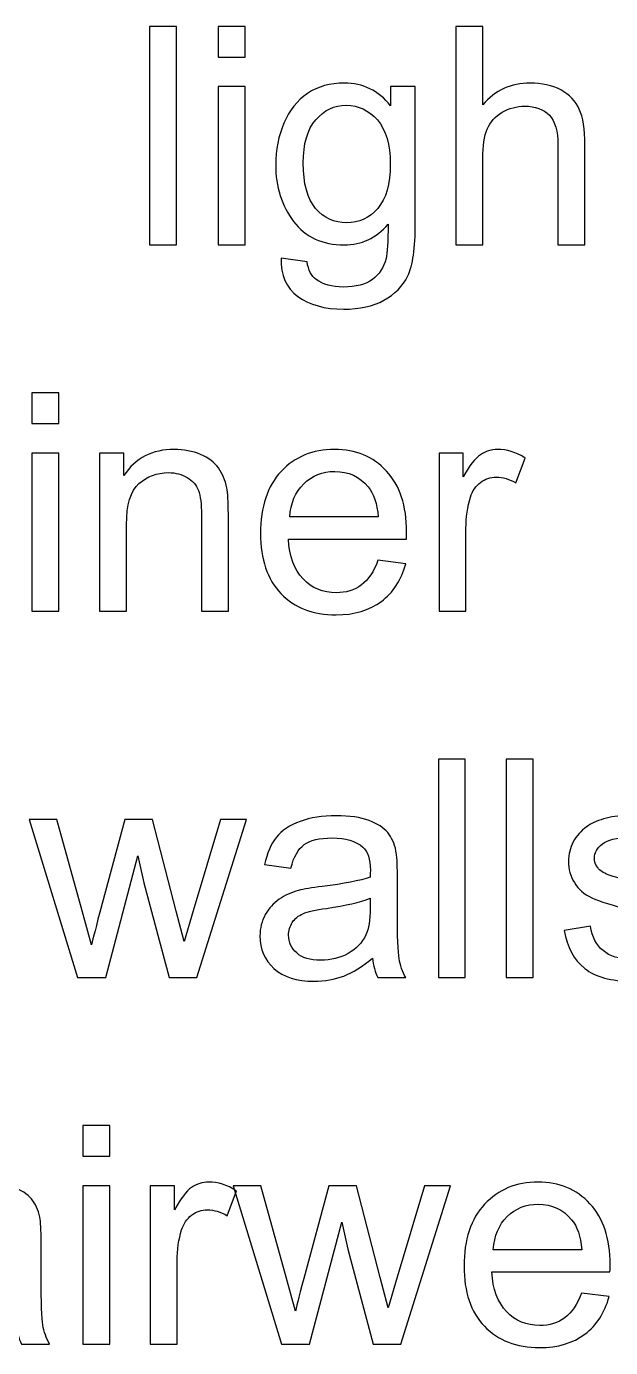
# Model space of a CAD drawing. Header units: centimetres. Extents: x -233 to -82, y 123 to 153.
# Drawn here: x -169.5 to -168.826, y 139.311 to 140.837 of the extents above; entities that cross this region are included whole.
import ezdxf

# ---------------------------------------------------------------- set-up
doc = ezdxf.new("R2010")
doc.units = ezdxf.units.CM
doc.header["$MEASUREMENT"] = 0
doc.layers.add('layer 1', color=7, linetype='Continuous')

msp = doc.modelspace()

# ---------------------------------------------------------------- linework, layer by layer
at = {"layer": 'layer 1'}
for points, knots in [([(-169.3581, 140.58463), (-169.3581, 140.58463), (-169.3581, 140.83713), (-169.3581, 140.83713), (-169.3581, 140.83713), (-169.3581, 140.83713), (-169.3271, 140.83713), (-169.3271, 140.83713), (-169.3271, 140.83713), (-169.3271, 140.83713), (-169.3271, 140.58463), (-169.3271, 140.58463), (-169.3271, 140.58463), (-169.3271, 140.58463), (-169.3581, 140.58463), (-169.3581, 140.58463)], [0, 0, 0, 0, 0.2, 0.2, 0.2, 0.2, 0.4, 0.4, 0.4, 0.4, 0.6, 0.6, 0.6, 0.6, 1, 1, 1, 1]), ([(-169.2789, 140.80153), (-169.2789, 140.80153), (-169.2789, 140.83713), (-169.2789, 140.83713), (-169.2789, 140.83713), (-169.2789, 140.83713), (-169.2479, 140.83713), (-169.2479, 140.83713), (-169.2479, 140.83713), (-169.2479, 140.83713), (-169.2479, 140.80153), (-169.2479, 140.80153), (-169.2479, 140.80153), (-169.2479, 140.80153), (-169.2789, 140.80153), (-169.2789, 140.80153)], [0, 0, 0, 0, 0.2, 0.2, 0.2, 0.2, 0.4, 0.4, 0.4, 0.4, 0.6, 0.6, 0.6, 0.6, 1, 1, 1, 1]), ([(-169.0044, 140.58463), (-169.0044, 140.58463), (-169.0044, 140.83713), (-169.0044, 140.83713), (-169.0044, 140.83713), (-169.0044, 140.83713), (-168.9734, 140.83713), (-168.9734, 140.83713), (-168.9734, 140.83713), (-168.9734, 140.83713), (-168.9734, 140.74653), (-168.9734, 140.74653), (-168.9734, 140.74653), (-168.9589, 140.76333), (-168.9407, 140.77173), (-168.9187, 140.77173), (-168.9187, 140.77173), (-168.9051, 140.77173), (-168.8933, 140.76903), (-168.8833, 140.76373), (-168.8833, 140.76373), (-168.8734, 140.75833), (-168.8662, 140.75093), (-168.8619, 140.74153), (-168.8619, 140.74153), (-168.8576, 140.73213), (-168.8554, 140.71843), (-168.8554, 140.70053), (-168.8554, 140.70053), (-168.8554, 140.70053), (-168.8554, 140.58463), (-168.8554, 140.58463), (-168.8554, 140.58463), (-168.8554, 140.58463), (-168.8865, 140.58463), (-168.8865, 140.58463), (-168.8865, 140.58463), (-168.8865, 140.58463), (-168.8865, 140.70053), (-168.8865, 140.70053), (-168.8865, 140.70053), (-168.8865, 140.71603), (-168.8898, 140.72733), (-168.8965, 140.73443), (-168.8965, 140.73443), (-168.9032, 140.74153), (-168.9127, 140.74503), (-168.925, 140.74503), (-168.925, 140.74503), (-168.9342, 140.74503), (-168.9428, 140.74263), (-168.9509, 140.73793), (-168.9509, 140.73793), (-168.959, 140.73313), (-168.9648, 140.72663), (-168.9682, 140.71853), (-168.9682, 140.71853), (-168.9717, 140.71033), (-168.9734, 140.69903), (-168.9734, 140.68473), (-168.9734, 140.68473), (-168.9734, 140.68473), (-168.9734, 140.58463), (-168.9734, 140.58463), (-168.9734, 140.58463), (-168.9734, 140.58463), (-169.0044, 140.58463), (-169.0044, 140.58463)], [0, 0, 0, 0, 0.0555556, 0.0555556, 0.0555556, 0.0555556, 0.1111111, 0.1111111, 0.1111111, 0.1111111, 0.1666667, 0.1666667, 0.1666667, 0.1666667, 0.2222222, 0.2222222, 0.2222222, 0.2222222, 0.2777778, 0.2777778, 0.2777778, 0.2777778, 0.3333333, 0.3333333, 0.3333333, 0.3333333, 0.3888889, 0.3888889, 0.3888889, 0.3888889, 0.4444444, 0.4444444, 0.4444444, 0.4444444, 0.5, 0.5, 0.5, 0.5, 0.5555556, 0.5555556, 0.5555556, 0.5555556, 0.6111111, 0.6111111, 0.6111111, 0.6111111, 0.6666667, 0.6666667, 0.6666667, 0.6666667, 0.7222222, 0.7222222, 0.7222222, 0.7222222, 0.7777778, 0.7777778, 0.7777778, 0.7777778, 0.8333333, 0.8333333, 0.8333333, 0.8333333, 0.8888889, 0.8888889, 0.8888889, 0.8888889, 1, 1, 1, 1]), ([(-169.2063, 140.56943), (-169.2063, 140.56943), (-169.1762, 140.56503), (-169.1762, 140.56503), (-169.1762, 140.56503), (-169.1749, 140.55573), (-169.1714, 140.54893), (-169.1657, 140.54463), (-169.1657, 140.54463), (-169.158, 140.53893), (-169.1475, 140.53603), (-169.1342, 140.53603), (-169.1342, 140.53603), (-169.1198, 140.53603), (-169.1087, 140.53893), (-169.1009, 140.54463), (-169.1009, 140.54463), (-169.0931, 140.55033), (-169.0878, 140.55843), (-169.0851, 140.56883), (-169.0851, 140.56883), (-169.0835, 140.57513), (-169.0827, 140.58833), (-169.0828, 140.60853), (-169.0828, 140.60853), (-169.0963, 140.59263), (-169.1132, 140.58463), (-169.1335, 140.58463), (-169.1335, 140.58463), (-169.1586, 140.58463), (-169.1781, 140.59373), (-169.1918, 140.61183), (-169.1918, 140.61183), (-169.2056, 140.62993), (-169.2125, 140.65173), (-169.2125, 140.67713), (-169.2125, 140.67713), (-169.2125, 140.69463), (-169.2093, 140.71073), (-169.203, 140.72553), (-169.203, 140.72553), (-169.1967, 140.74023), (-169.1876, 140.75163), (-169.1756, 140.75973), (-169.1756, 140.75973), (-169.1636, 140.76773), (-169.1495, 140.77173), (-169.1333, 140.77173), (-169.1333, 140.77173), (-169.1117, 140.77173), (-169.0939, 140.76303), (-169.0799, 140.74553), (-169.0799, 140.74553), (-169.0799, 140.74553), (-169.0799, 140.76753), (-169.0799, 140.76753), (-169.0799, 140.76753), (-169.0799, 140.76753), (-169.0513, 140.76753), (-169.0513, 140.76753), (-169.0513, 140.76753), (-169.0513, 140.76753), (-169.0513, 140.60943), (-169.0513, 140.60943), (-169.0513, 140.60943), (-169.0513, 140.58093), (-169.0542, 140.56073), (-169.06, 140.54883), (-169.06, 140.54883), (-169.0658, 140.53693), (-169.075, 140.52763), (-169.0875, 140.52073), (-169.0875, 140.52073), (-169.1001, 140.51383), (-169.1156, 140.51043), (-169.134, 140.51043), (-169.134, 140.51043), (-169.1558, 140.51043), (-169.1734, 140.51533), (-169.1868, 140.52513), (-169.1868, 140.52513), (-169.2003, 140.53493), (-169.2068, 140.54973), (-169.2063, 140.56943)], [0, 0, 0, 0, 0.0454545, 0.0454545, 0.0454545, 0.0454545, 0.0909091, 0.0909091, 0.0909091, 0.0909091, 0.1363636, 0.1363636, 0.1363636, 0.1363636, 0.1818182, 0.1818182, 0.1818182, 0.1818182, 0.2272727, 0.2272727, 0.2272727, 0.2272727, 0.2727273, 0.2727273, 0.2727273, 0.2727273, 0.3181818, 0.3181818, 0.3181818, 0.3181818, 0.3636364, 0.3636364, 0.3636364, 0.3636364, 0.4090909, 0.4090909, 0.4090909, 0.4090909, 0.4545455, 0.4545455, 0.4545455, 0.4545455, 0.5, 0.5, 0.5, 0.5, 0.5454545, 0.5454545, 0.5454545, 0.5454545, 0.5909091, 0.5909091, 0.5909091, 0.5909091, 0.6363636, 0.6363636, 0.6363636, 0.6363636, 0.6818182, 0.6818182, 0.6818182, 0.6818182, 0.7272727, 0.7272727, 0.7272727, 0.7272727, 0.7727273, 0.7727273, 0.7727273, 0.7727273, 0.8181818, 0.8181818, 0.8181818, 0.8181818, 0.8636364, 0.8636364, 0.8636364, 0.8636364, 0.9090909, 0.9090909, 0.9090909, 0.9090909, 1, 1, 1, 1]), ([(-169.2789, 140.58463), (-169.2789, 140.58463), (-169.2789, 140.76753), (-169.2789, 140.76753), (-169.2789, 140.76753), (-169.2789, 140.76753), (-169.2479, 140.76753), (-169.2479, 140.76753), (-169.2479, 140.76753), (-169.2479, 140.76753), (-169.2479, 140.58463), (-169.2479, 140.58463), (-169.2479, 140.58463), (-169.2479, 140.58463), (-169.2789, 140.58463), (-169.2789, 140.58463)], [0, 0, 0, 0, 0.2, 0.2, 0.2, 0.2, 0.4, 0.4, 0.4, 0.4, 0.6, 0.6, 0.6, 0.6, 1, 1, 1, 1]), ([(-169.1807, 140.67933), (-169.1807, 140.65533), (-169.1759, 140.63783), (-169.1664, 140.62683), (-169.1664, 140.62683), (-169.1569, 140.61583), (-169.1449, 140.61033), (-169.1305, 140.61033), (-169.1305, 140.61033), (-169.1163, 140.61033), (-169.1044, 140.61583), (-169.0947, 140.62683), (-169.0947, 140.62683), (-169.085, 140.63773), (-169.0802, 140.65493), (-169.0802, 140.67833), (-169.0802, 140.67833), (-169.0802, 140.70073), (-169.0852, 140.71763), (-169.0951, 140.72903), (-169.0951, 140.72903), (-169.105, 140.74033), (-169.117, 140.74603), (-169.1311, 140.74603), (-169.1311, 140.74603), (-169.1448, 140.74603), (-169.1565, 140.74043), (-169.1662, 140.72923), (-169.1662, 140.72923), (-169.1759, 140.71803), (-169.1807, 140.70143), (-169.1807, 140.67933)], [0, 0, 0, 0, 0.1111111, 0.1111111, 0.1111111, 0.1111111, 0.2222222, 0.2222222, 0.2222222, 0.2222222, 0.3333333, 0.3333333, 0.3333333, 0.3333333, 0.4444444, 0.4444444, 0.4444444, 0.4444444, 0.5555556, 0.5555556, 0.5555556, 0.5555556, 0.6666667, 0.6666667, 0.6666667, 0.6666667, 0.7777778, 0.7777778, 0.7777778, 0.7777778, 1, 1, 1, 1]), ([(-169.4941, 140.3782), (-169.4941, 140.3782), (-169.4941, 140.4138), (-169.4941, 140.4138), (-169.4941, 140.4138), (-169.4941, 140.4138), (-169.4631, 140.4138), (-169.4631, 140.4138), (-169.4631, 140.4138), (-169.4631, 140.4138), (-169.4631, 140.3782), (-169.4631, 140.3782), (-169.4631, 140.3782), (-169.4631, 140.3782), (-169.4941, 140.3782), (-169.4941, 140.3782)], [0, 0, 0, 0, 0.2, 0.2, 0.2, 0.2, 0.4, 0.4, 0.4, 0.4, 0.6, 0.6, 0.6, 0.6, 1, 1, 1, 1]), ([(-169.4941, 140.1613), (-169.4941, 140.1613), (-169.4941, 140.3442), (-169.4941, 140.3442), (-169.4941, 140.3442), (-169.4941, 140.3442), (-169.4631, 140.3442), (-169.4631, 140.3442), (-169.4631, 140.3442), (-169.4631, 140.3442), (-169.4631, 140.1613), (-169.4631, 140.1613), (-169.4631, 140.1613), (-169.4631, 140.1613), (-169.4941, 140.1613), (-169.4941, 140.1613)], [0, 0, 0, 0, 0.2, 0.2, 0.2, 0.2, 0.4, 0.4, 0.4, 0.4, 0.6, 0.6, 0.6, 0.6, 1, 1, 1, 1]), ([(-169.4158, 140.1613), (-169.4158, 140.1613), (-169.4158, 140.3442), (-169.4158, 140.3442), (-169.4158, 140.3442), (-169.4158, 140.3442), (-169.3879, 140.3442), (-169.3879, 140.3442), (-169.3879, 140.3442), (-169.3879, 140.3442), (-169.3879, 140.3182), (-169.3879, 140.3182), (-169.3879, 140.3182), (-169.3745, 140.3383), (-169.3551, 140.3484), (-169.3297, 140.3484), (-169.3297, 140.3484), (-169.3187, 140.3484), (-169.3086, 140.3464), (-169.2993, 140.3425), (-169.2993, 140.3425), (-169.29, 140.3385), (-169.2831, 140.3333), (-169.2785, 140.3269), (-169.2785, 140.3269), (-169.274, 140.3204), (-169.2708, 140.3128), (-169.2689, 140.3039), (-169.2689, 140.3039), (-169.2678, 140.2982), (-169.2672, 140.2881), (-169.2672, 140.2738), (-169.2672, 140.2738), (-169.2672, 140.2738), (-169.2672, 140.1613), (-169.2672, 140.1613), (-169.2672, 140.1613), (-169.2672, 140.1613), (-169.2982, 140.1613), (-169.2982, 140.1613), (-169.2982, 140.1613), (-169.2982, 140.1613), (-169.2982, 140.2726), (-169.2982, 140.2726), (-169.2982, 140.2726), (-169.2982, 140.2852), (-169.2994, 140.2946), (-169.3018, 140.3009), (-169.3018, 140.3009), (-169.3042, 140.3072), (-169.3085, 140.3122), (-169.3146, 140.3159), (-169.3146, 140.3159), (-169.3208, 140.3196), (-169.328, 140.3215), (-169.3363, 140.3215), (-169.3363, 140.3215), (-169.3495, 140.3215), (-169.3609, 140.3173), (-169.3704, 140.3089), (-169.3704, 140.3089), (-169.38, 140.3005), (-169.3848, 140.2846), (-169.3848, 140.2612), (-169.3848, 140.2612), (-169.3848, 140.2612), (-169.3848, 140.1613), (-169.3848, 140.1613), (-169.3848, 140.1613), (-169.3848, 140.1613), (-169.4158, 140.1613), (-169.4158, 140.1613)], [0, 0, 0, 0, 0.0526316, 0.0526316, 0.0526316, 0.0526316, 0.1052632, 0.1052632, 0.1052632, 0.1052632, 0.1578947, 0.1578947, 0.1578947, 0.1578947, 0.2105263, 0.2105263, 0.2105263, 0.2105263, 0.2631579, 0.2631579, 0.2631579, 0.2631579, 0.3157895, 0.3157895, 0.3157895, 0.3157895, 0.3684211, 0.3684211, 0.3684211, 0.3684211, 0.4210526, 0.4210526, 0.4210526, 0.4210526, 0.4736842, 0.4736842, 0.4736842, 0.4736842, 0.5263158, 0.5263158, 0.5263158, 0.5263158, 0.5789474, 0.5789474, 0.5789474, 0.5789474, 0.6315789, 0.6315789, 0.6315789, 0.6315789, 0.6842105, 0.6842105, 0.6842105, 0.6842105, 0.7368421, 0.7368421, 0.7368421, 0.7368421, 0.7894737, 0.7894737, 0.7894737, 0.7894737, 0.8421053, 0.8421053, 0.8421053, 0.8421053, 0.8947368, 0.8947368, 0.8947368, 0.8947368, 1, 1, 1, 1]), ([(-169.0944, 140.2202), (-169.0944, 140.2202), (-169.0624, 140.2162), (-169.0624, 140.2162), (-169.0624, 140.2162), (-169.0675, 140.1975), (-169.0768, 140.183), (-169.0905, 140.1727), (-169.0905, 140.1727), (-169.1042, 140.1624), (-169.1216, 140.1572), (-169.1428, 140.1572), (-169.1428, 140.1572), (-169.1696, 140.1572), (-169.1908, 140.1654), (-169.2065, 140.1819), (-169.2065, 140.1819), (-169.2222, 140.1984), (-169.23, 140.2215), (-169.23, 140.2512), (-169.23, 140.2512), (-169.23, 140.282), (-169.2221, 140.3059), (-169.2062, 140.3229), (-169.2062, 140.3229), (-169.1903, 140.3399), (-169.1698, 140.3484), (-169.1445, 140.3484), (-169.1445, 140.3484), (-169.1201, 140.3484), (-169.1001, 140.3401), (-169.0846, 140.3234), (-169.0846, 140.3234), (-169.0691, 140.3067), (-169.0613, 140.2833), (-169.0613, 140.2531), (-169.0613, 140.2531), (-169.0613, 140.2513), (-169.0614, 140.2485), (-169.0615, 140.2448), (-169.0615, 140.2448), (-169.0615, 140.2448), (-169.1979, 140.2448), (-169.1979, 140.2448), (-169.1979, 140.2448), (-169.1968, 140.2247), (-169.1911, 140.2094), (-169.1809, 140.1987), (-169.1809, 140.1987), (-169.1707, 140.188), (-169.1579, 140.1827), (-169.1426, 140.1827), (-169.1426, 140.1827), (-169.1313, 140.1827), (-169.1216, 140.1857), (-169.1135, 140.1917), (-169.1135, 140.1917), (-169.1055, 140.1976), (-169.0991, 140.2071), (-169.0944, 140.2202)], [0, 0, 0, 0, 0.0625, 0.0625, 0.0625, 0.0625, 0.125, 0.125, 0.125, 0.125, 0.1875, 0.1875, 0.1875, 0.1875, 0.25, 0.25, 0.25, 0.25, 0.3125, 0.3125, 0.3125, 0.3125, 0.375, 0.375, 0.375, 0.375, 0.4375, 0.4375, 0.4375, 0.4375, 0.5, 0.5, 0.5, 0.5, 0.5625, 0.5625, 0.5625, 0.5625, 0.625, 0.625, 0.625, 0.625, 0.6875, 0.6875, 0.6875, 0.6875, 0.75, 0.75, 0.75, 0.75, 0.8125, 0.8125, 0.8125, 0.8125, 0.875, 0.875, 0.875, 0.875, 1, 1, 1, 1]), ([(-169.0238, 140.1613), (-169.0238, 140.1613), (-169.0238, 140.3442), (-169.0238, 140.3442), (-169.0238, 140.3442), (-169.0238, 140.3442), (-168.9959, 140.3442), (-168.9959, 140.3442), (-168.9959, 140.3442), (-168.9959, 140.3442), (-168.9959, 140.3165), (-168.9959, 140.3165), (-168.9959, 140.3165), (-168.9888, 140.3295), (-168.9822, 140.3381), (-168.9761, 140.3422), (-168.9761, 140.3422), (-168.9701, 140.3463), (-168.9635, 140.3484), (-168.9563, 140.3484), (-168.9563, 140.3484), (-168.9458, 140.3484), (-168.9352, 140.3451), (-168.9244, 140.3384), (-168.9244, 140.3384), (-168.9244, 140.3384), (-168.9351, 140.3096), (-168.9351, 140.3096), (-168.9351, 140.3096), (-168.9426, 140.3141), (-168.9502, 140.3163), (-168.9578, 140.3163), (-168.9578, 140.3163), (-168.9646, 140.3163), (-168.9707, 140.3143), (-168.9761, 140.3102), (-168.9761, 140.3102), (-168.9815, 140.3061), (-168.9853, 140.3005), (-168.9876, 140.2932), (-168.9876, 140.2932), (-168.9911, 140.2822), (-168.9928, 140.2702), (-168.9928, 140.2571), (-168.9928, 140.2571), (-168.9928, 140.2571), (-168.9928, 140.1613), (-168.9928, 140.1613), (-168.9928, 140.1613), (-168.9928, 140.1613), (-169.0238, 140.1613), (-169.0238, 140.1613)], [0, 0, 0, 0, 0.0714286, 0.0714286, 0.0714286, 0.0714286, 0.1428571, 0.1428571, 0.1428571, 0.1428571, 0.2142857, 0.2142857, 0.2142857, 0.2142857, 0.2857143, 0.2857143, 0.2857143, 0.2857143, 0.3571429, 0.3571429, 0.3571429, 0.3571429, 0.4285714, 0.4285714, 0.4285714, 0.4285714, 0.5, 0.5, 0.5, 0.5, 0.5714286, 0.5714286, 0.5714286, 0.5714286, 0.6428571, 0.6428571, 0.6428571, 0.6428571, 0.7142857, 0.7142857, 0.7142857, 0.7142857, 0.7857143, 0.7857143, 0.7857143, 0.7857143, 0.8571429, 0.8571429, 0.8571429, 0.8571429, 1, 1, 1, 1]), ([(-169.1962, 140.2703), (-169.1962, 140.2703), (-169.0941, 140.2703), (-169.0941, 140.2703), (-169.0941, 140.2703), (-169.0954, 140.2857), (-169.0993, 140.2973), (-169.1058, 140.305), (-169.1058, 140.305), (-169.1157, 140.3169), (-169.1285, 140.3229), (-169.1442, 140.3229), (-169.1442, 140.3229), (-169.1585, 140.3229), (-169.1704, 140.3181), (-169.1801, 140.3086), (-169.1801, 140.3086), (-169.1898, 140.2991), (-169.1952, 140.2863), (-169.1962, 140.2703)], [0, 0, 0, 0, 0.1666667, 0.1666667, 0.1666667, 0.1666667, 0.3333333, 0.3333333, 0.3333333, 0.3333333, 0.5, 0.5, 0.5, 0.5, 0.6666667, 0.6666667, 0.6666667, 0.6666667, 1, 1, 1, 1]), ([(-169.0246, 139.73797), (-169.0246, 139.73797), (-169.0246, 139.99047), (-169.0246, 139.99047), (-169.0246, 139.99047), (-169.0246, 139.99047), (-168.9936, 139.99047), (-168.9936, 139.99047), (-168.9936, 139.99047), (-168.9936, 139.99047), (-168.9936, 139.73797), (-168.9936, 139.73797), (-168.9936, 139.73797), (-168.9936, 139.73797), (-169.0246, 139.73797), (-169.0246, 139.73797)], [0, 0, 0, 0, 0.2, 0.2, 0.2, 0.2, 0.4, 0.4, 0.4, 0.4, 0.6, 0.6, 0.6, 0.6, 1, 1, 1, 1]), ([(-168.9462, 139.73797), (-168.9462, 139.73797), (-168.9462, 139.99047), (-168.9462, 139.99047), (-168.9462, 139.99047), (-168.9462, 139.99047), (-168.9152, 139.99047), (-168.9152, 139.99047), (-168.9152, 139.99047), (-168.9152, 139.99047), (-168.9152, 139.73797), (-168.9152, 139.73797), (-168.9152, 139.73797), (-168.9152, 139.73797), (-168.9462, 139.73797), (-168.9462, 139.73797)], [0, 0, 0, 0, 0.2, 0.2, 0.2, 0.2, 0.4, 0.4, 0.4, 0.4, 0.6, 0.6, 0.6, 0.6, 1, 1, 1, 1]), ([(-169.4412, 139.73797), (-169.4412, 139.73797), (-169.4972, 139.92087), (-169.4972, 139.92087), (-169.4972, 139.92087), (-169.4972, 139.92087), (-169.4651, 139.92087), (-169.4651, 139.92087), (-169.4651, 139.92087), (-169.4651, 139.92087), (-169.436, 139.81527), (-169.436, 139.81527), (-169.436, 139.81527), (-169.436, 139.81527), (-169.4252, 139.77607), (-169.4252, 139.77607), (-169.4252, 139.77607), (-169.4247, 139.77797), (-169.4216, 139.79057), (-169.4157, 139.81377), (-169.4157, 139.81377), (-169.4157, 139.81377), (-169.3866, 139.92087), (-169.3866, 139.92087), (-169.3866, 139.92087), (-169.3866, 139.92087), (-169.3547, 139.92087), (-169.3547, 139.92087), (-169.3547, 139.92087), (-169.3547, 139.92087), (-169.3273, 139.81477), (-169.3273, 139.81477), (-169.3273, 139.81477), (-169.3273, 139.81477), (-169.3182, 139.77987), (-169.3182, 139.77987), (-169.3182, 139.77987), (-169.3182, 139.77987), (-169.3077, 139.81517), (-169.3077, 139.81517), (-169.3077, 139.81517), (-169.3077, 139.81517), (-169.2763, 139.92087), (-169.2763, 139.92087), (-169.2763, 139.92087), (-169.2763, 139.92087), (-169.2462, 139.92087), (-169.2462, 139.92087), (-169.2462, 139.92087), (-169.2462, 139.92087), (-169.3034, 139.73797), (-169.3034, 139.73797), (-169.3034, 139.73797), (-169.3034, 139.73797), (-169.3356, 139.73797), (-169.3356, 139.73797), (-169.3356, 139.73797), (-169.3356, 139.73797), (-169.3647, 139.84757), (-169.3647, 139.84757), (-169.3647, 139.84757), (-169.3647, 139.84757), (-169.3718, 139.87867), (-169.3718, 139.87867), (-169.3718, 139.87867), (-169.3718, 139.87867), (-169.4088, 139.73797), (-169.4088, 139.73797), (-169.4088, 139.73797), (-169.4088, 139.73797), (-169.4412, 139.73797), (-169.4412, 139.73797)], [0, 0, 0, 0, 0.0526316, 0.0526316, 0.0526316, 0.0526316, 0.1052632, 0.1052632, 0.1052632, 0.1052632, 0.1578947, 0.1578947, 0.1578947, 0.1578947, 0.2105263, 0.2105263, 0.2105263, 0.2105263, 0.2631579, 0.2631579, 0.2631579, 0.2631579, 0.3157895, 0.3157895, 0.3157895, 0.3157895, 0.3684211, 0.3684211, 0.3684211, 0.3684211, 0.4210526, 0.4210526, 0.4210526, 0.4210526, 0.4736842, 0.4736842, 0.4736842, 0.4736842, 0.5263158, 0.5263158, 0.5263158, 0.5263158, 0.5789474, 0.5789474, 0.5789474, 0.5789474, 0.6315789, 0.6315789, 0.6315789, 0.6315789, 0.6842105, 0.6842105, 0.6842105, 0.6842105, 0.7368421, 0.7368421, 0.7368421, 0.7368421, 0.7894737, 0.7894737, 0.7894737, 0.7894737, 0.8421053, 0.8421053, 0.8421053, 0.8421053, 0.8947368, 0.8947368, 0.8947368, 0.8947368, 1, 1, 1, 1]), ([(-169.1008, 139.76057), (-169.1123, 139.75077), (-169.1233, 139.74387), (-169.1339, 139.73987), (-169.1339, 139.73987), (-169.1446, 139.73587), (-169.156, 139.73387), (-169.1681, 139.73387), (-169.1681, 139.73387), (-169.1882, 139.73387), (-169.2037, 139.73877), (-169.2145, 139.74857), (-169.2145, 139.74857), (-169.2253, 139.75837), (-169.2307, 139.77087), (-169.2307, 139.78617), (-169.2307, 139.78617), (-169.2307, 139.79517), (-169.2286, 139.80337), (-169.2245, 139.81077), (-169.2245, 139.81077), (-169.2204, 139.81817), (-169.2151, 139.82407), (-169.2085, 139.82857), (-169.2085, 139.82857), (-169.2019, 139.83307), (-169.1945, 139.83647), (-169.1862, 139.83877), (-169.1862, 139.83877), (-169.1801, 139.84037), (-169.171, 139.84187), (-169.1587, 139.84337), (-169.1587, 139.84337), (-169.1336, 139.84637), (-169.1152, 139.84997), (-169.1034, 139.85407), (-169.1034, 139.85407), (-169.1033, 139.85837), (-169.1032, 139.86107), (-169.1032, 139.86217), (-169.1032, 139.86217), (-169.1032, 139.87477), (-169.1061, 139.88367), (-169.112, 139.88887), (-169.112, 139.88887), (-169.1199, 139.89587), (-169.1317, 139.89937), (-169.1473, 139.89937), (-169.1473, 139.89937), (-169.1619, 139.89937), (-169.1727, 139.89687), (-169.1796, 139.89177), (-169.1796, 139.89177), (-169.1865, 139.88667), (-169.1917, 139.87757), (-169.195, 139.86457), (-169.195, 139.86457), (-169.195, 139.86457), (-169.2253, 139.86867), (-169.2253, 139.86867), (-169.2253, 139.86867), (-169.2226, 139.88167), (-169.218, 139.89217), (-169.2117, 139.90017), (-169.2117, 139.90017), (-169.2054, 139.90807), (-169.1962, 139.91427), (-169.1843, 139.91857), (-169.1843, 139.91857), (-169.1724, 139.92287), (-169.1585, 139.92507), (-169.1428, 139.92507), (-169.1428, 139.92507), (-169.1272, 139.92507), (-169.1145, 139.92327), (-169.1047, 139.91957), (-169.1047, 139.91957), (-169.095, 139.91587), (-169.0878, 139.91117), (-169.0832, 139.90567), (-169.0832, 139.90567), (-169.0786, 139.90007), (-169.0754, 139.89307), (-169.0736, 139.88457), (-169.0736, 139.88457), (-169.0725, 139.87927), (-169.072, 139.86977), (-169.072, 139.85597), (-169.072, 139.85597), (-169.072, 139.85597), (-169.072, 139.81467), (-169.072, 139.81467), (-169.072, 139.81467), (-169.072, 139.78577), (-169.0713, 139.76757), (-169.07, 139.75997), (-169.07, 139.75997), (-169.0687, 139.75227), (-169.0661, 139.74497), (-169.0622, 139.73797), (-169.0622, 139.73797), (-169.0622, 139.73797), (-169.0946, 139.73797), (-169.0946, 139.73797), (-169.0946, 139.73797), (-169.0978, 139.74437), (-169.0999, 139.75187), (-169.1008, 139.76057)], [0, 0, 0, 0, 0.0357143, 0.0357143, 0.0357143, 0.0357143, 0.0714286, 0.0714286, 0.0714286, 0.0714286, 0.1071429, 0.1071429, 0.1071429, 0.1071429, 0.1428571, 0.1428571, 0.1428571, 0.1428571, 0.1785714, 0.1785714, 0.1785714, 0.1785714, 0.2142857, 0.2142857, 0.2142857, 0.2142857, 0.25, 0.25, 0.25, 0.25, 0.2857143, 0.2857143, 0.2857143, 0.2857143, 0.3214286, 0.3214286, 0.3214286, 0.3214286, 0.3571429, 0.3571429, 0.3571429, 0.3571429, 0.3928571, 0.3928571, 0.3928571, 0.3928571, 0.4285714, 0.4285714, 0.4285714, 0.4285714, 0.4642857, 0.4642857, 0.4642857, 0.4642857, 0.5, 0.5, 0.5, 0.5, 0.5357143, 0.5357143, 0.5357143, 0.5357143, 0.5714286, 0.5714286, 0.5714286, 0.5714286, 0.6071429, 0.6071429, 0.6071429, 0.6071429, 0.6428571, 0.6428571, 0.6428571, 0.6428571, 0.6785714, 0.6785714, 0.6785714, 0.6785714, 0.7142857, 0.7142857, 0.7142857, 0.7142857, 0.75, 0.75, 0.75, 0.75, 0.7857143, 0.7857143, 0.7857143, 0.7857143, 0.8214286, 0.8214286, 0.8214286, 0.8214286, 0.8571429, 0.8571429, 0.8571429, 0.8571429, 0.8928571, 0.8928571, 0.8928571, 0.8928571, 0.9285714, 0.9285714, 0.9285714, 0.9285714, 1, 1, 1, 1]), ([(-168.8795, 139.79257), (-168.8795, 139.79257), (-168.8489, 139.79737), (-168.8489, 139.79737), (-168.8489, 139.79737), (-168.8472, 139.78507), (-168.8424, 139.77567), (-168.8345, 139.76917), (-168.8345, 139.76917), (-168.8266, 139.76267), (-168.8156, 139.75937), (-168.8015, 139.75937), (-168.8015, 139.75937), (-168.7873, 139.75937), (-168.7767, 139.76227), (-168.7698, 139.76807), (-168.7698, 139.76807), (-168.7629, 139.77387), (-168.7595, 139.78067), (-168.7595, 139.78847), (-168.7595, 139.78847), (-168.7595, 139.79547), (-168.7625, 139.80097), (-168.7686, 139.80497), (-168.7686, 139.80497), (-168.7729, 139.80767), (-168.7834, 139.81117), (-168.8003, 139.81547), (-168.8003, 139.81547), (-168.823, 139.82117), (-168.8388, 139.82617), (-168.8476, 139.83037), (-168.8476, 139.83037), (-168.8564, 139.83457), (-168.8631, 139.84037), (-168.8676, 139.84777), (-168.8676, 139.84777), (-168.8721, 139.85517), (-168.8744, 139.86337), (-168.8744, 139.87237), (-168.8744, 139.87237), (-168.8744, 139.88047), (-168.8725, 139.88807), (-168.8688, 139.89497), (-168.8688, 139.89497), (-168.8651, 139.90187), (-168.86, 139.90767), (-168.8535, 139.91227), (-168.8535, 139.91227), (-168.8487, 139.91587), (-168.8421, 139.91887), (-168.8338, 139.92137), (-168.8338, 139.92137), (-168.8255, 139.92387), (-168.8165, 139.92507), (-168.807, 139.92507), (-168.807, 139.92507), (-168.7927, 139.92507), (-168.7801, 139.92297), (-168.7692, 139.91887), (-168.7692, 139.91887), (-168.7583, 139.91477), (-168.7503, 139.90917), (-168.7451, 139.90207), (-168.7451, 139.90207), (-168.74, 139.89497), (-168.7364, 139.88557), (-168.7345, 139.87367), (-168.7345, 139.87367), (-168.7345, 139.87367), (-168.7648, 139.86957), (-168.7648, 139.86957), (-168.7648, 139.86957), (-168.7662, 139.87897), (-168.7702, 139.88637), (-168.7768, 139.89167), (-168.7768, 139.89167), (-168.7834, 139.89697), (-168.7927, 139.89957), (-168.8048, 139.89957), (-168.8048, 139.89957), (-168.819, 139.89957), (-168.8291, 139.89727), (-168.8352, 139.89257), (-168.8352, 139.89257), (-168.8413, 139.88787), (-168.8444, 139.88227), (-168.8444, 139.87597), (-168.8444, 139.87597), (-168.8444, 139.87187), (-168.8431, 139.86827), (-168.8406, 139.86507), (-168.8406, 139.86507), (-168.8381, 139.86177), (-168.8341, 139.85897), (-168.8287, 139.85687), (-168.8287, 139.85687), (-168.8256, 139.85567), (-168.8165, 139.85297), (-168.8013, 139.84887), (-168.8013, 139.84887), (-168.7794, 139.84297), (-168.7641, 139.83827), (-168.7554, 139.83457), (-168.7554, 139.83457), (-168.7467, 139.83087), (-168.7399, 139.82537), (-168.735, 139.81827), (-168.735, 139.81827), (-168.7301, 139.81117), (-168.7276, 139.80227), (-168.7276, 139.79167), (-168.7276, 139.79167), (-168.7276, 139.78137), (-168.7306, 139.77167), (-168.7366, 139.76257), (-168.7366, 139.76257), (-168.7427, 139.75347), (-168.7514, 139.74637), (-168.7627, 139.74137), (-168.7627, 139.74137), (-168.7741, 139.73637), (-168.787, 139.73387), (-168.8013, 139.73387), (-168.8013, 139.73387), (-168.8251, 139.73387), (-168.8432, 139.73877), (-168.8557, 139.74867), (-168.8557, 139.74867), (-168.8682, 139.75857), (-168.8761, 139.77317), (-168.8795, 139.79257)], [0, 0, 0, 0, 0.0294118, 0.0294118, 0.0294118, 0.0294118, 0.0588235, 0.0588235, 0.0588235, 0.0588235, 0.0882353, 0.0882353, 0.0882353, 0.0882353, 0.1176471, 0.1176471, 0.1176471, 0.1176471, 0.1470588, 0.1470588, 0.1470588, 0.1470588, 0.1764706, 0.1764706, 0.1764706, 0.1764706, 0.2058824, 0.2058824, 0.2058824, 0.2058824, 0.2352941, 0.2352941, 0.2352941, 0.2352941, 0.2647059, 0.2647059, 0.2647059, 0.2647059, 0.2941176, 0.2941176, 0.2941176, 0.2941176, 0.3235294, 0.3235294, 0.3235294, 0.3235294, 0.3529412, 0.3529412, 0.3529412, 0.3529412, 0.3823529, 0.3823529, 0.3823529, 0.3823529, 0.4117647, 0.4117647, 0.4117647, 0.4117647, 0.4411765, 0.4411765, 0.4411765, 0.4411765, 0.4705882, 0.4705882, 0.4705882, 0.4705882, 0.5, 0.5, 0.5, 0.5, 0.5294118, 0.5294118, 0.5294118, 0.5294118, 0.5588235, 0.5588235, 0.5588235, 0.5588235, 0.5882353, 0.5882353, 0.5882353, 0.5882353, 0.6176471, 0.6176471, 0.6176471, 0.6176471, 0.6470588, 0.6470588, 0.6470588, 0.6470588, 0.6764706, 0.6764706, 0.6764706, 0.6764706, 0.7058824, 0.7058824, 0.7058824, 0.7058824, 0.7352941, 0.7352941, 0.7352941, 0.7352941, 0.7647059, 0.7647059, 0.7647059, 0.7647059, 0.7941176, 0.7941176, 0.7941176, 0.7941176, 0.8235294, 0.8235294, 0.8235294, 0.8235294, 0.8529412, 0.8529412, 0.8529412, 0.8529412, 0.8823529, 0.8823529, 0.8823529, 0.8823529, 0.9117647, 0.9117647, 0.9117647, 0.9117647, 0.9411765, 0.9411765, 0.9411765, 0.9411765, 1, 1, 1, 1]), ([(-169.1034, 139.82977), (-169.1146, 139.82517), (-169.1315, 139.82127), (-169.154, 139.81807), (-169.154, 139.81807), (-169.1667, 139.81617), (-169.1757, 139.81417), (-169.181, 139.81187), (-169.181, 139.81187), (-169.1863, 139.80957), (-169.1904, 139.80627), (-169.1933, 139.80187), (-169.1933, 139.80187), (-169.1962, 139.79737), (-169.1976, 139.79247), (-169.1976, 139.78707), (-169.1976, 139.78707), (-169.1976, 139.77877), (-169.1945, 139.77197), (-169.1882, 139.76647), (-169.1882, 139.76647), (-169.1819, 139.76097), (-169.1728, 139.75817), (-169.1607, 139.75817), (-169.1607, 139.75817), (-169.1488, 139.75817), (-169.1381, 139.76077), (-169.1288, 139.76597), (-169.1288, 139.76597), (-169.1195, 139.77117), (-169.1127, 139.77827), (-169.1084, 139.78737), (-169.1084, 139.78737), (-169.1051, 139.79437), (-169.1034, 139.80467), (-169.1034, 139.81837), (-169.1034, 139.81837), (-169.1034, 139.81837), (-169.1034, 139.82977), (-169.1034, 139.82977)], [0, 0, 0, 0, 0.0909091, 0.0909091, 0.0909091, 0.0909091, 0.1818182, 0.1818182, 0.1818182, 0.1818182, 0.2727273, 0.2727273, 0.2727273, 0.2727273, 0.3636364, 0.3636364, 0.3636364, 0.3636364, 0.4545455, 0.4545455, 0.4545455, 0.4545455, 0.5454545, 0.5454545, 0.5454545, 0.5454545, 0.6363636, 0.6363636, 0.6363636, 0.6363636, 0.7272727, 0.7272727, 0.7272727, 0.7272727, 0.8181818, 0.8181818, 0.8181818, 0.8181818, 1, 1, 1, 1]), ([(-169.4352, 139.53153), (-169.4352, 139.53153), (-169.4352, 139.56713), (-169.4352, 139.56713), (-169.4352, 139.56713), (-169.4352, 139.56713), (-169.4042, 139.56713), (-169.4042, 139.56713), (-169.4042, 139.56713), (-169.4042, 139.56713), (-169.4042, 139.53153), (-169.4042, 139.53153), (-169.4042, 139.53153), (-169.4042, 139.53153), (-169.4352, 139.53153), (-169.4352, 139.53153)], [0, 0, 0, 0, 0.2, 0.2, 0.2, 0.2, 0.4, 0.4, 0.4, 0.4, 0.6, 0.6, 0.6, 0.6, 1, 1, 1, 1]), ([(-169.5122, 139.33723), (-169.5237, 139.32743), (-169.5347, 139.32053), (-169.5453, 139.31653), (-169.5453, 139.31653), (-169.556, 139.31253), (-169.5674, 139.31053), (-169.5795, 139.31053), (-169.5795, 139.31053), (-169.5996, 139.31053), (-169.6151, 139.31543), (-169.6259, 139.32523), (-169.6259, 139.32523), (-169.6367, 139.33503), (-169.6421, 139.34753), (-169.6421, 139.36283), (-169.6421, 139.36283), (-169.6421, 139.37183), (-169.64, 139.38003), (-169.6359, 139.38743), (-169.6359, 139.38743), (-169.6318, 139.39483), (-169.6265, 139.40073), (-169.6199, 139.40523), (-169.6199, 139.40523), (-169.6133, 139.40973), (-169.6059, 139.41313), (-169.5976, 139.41543), (-169.5976, 139.41543), (-169.5915, 139.41703), (-169.5824, 139.41853), (-169.5701, 139.42003), (-169.5701, 139.42003), (-169.545, 139.42303), (-169.5266, 139.42663), (-169.5148, 139.43073), (-169.5148, 139.43073), (-169.5147, 139.43503), (-169.5146, 139.43773), (-169.5146, 139.43883), (-169.5146, 139.43883), (-169.5146, 139.45143), (-169.5175, 139.46033), (-169.5234, 139.46553), (-169.5234, 139.46553), (-169.5313, 139.47253), (-169.5431, 139.47603), (-169.5587, 139.47603), (-169.5587, 139.47603), (-169.5733, 139.47603), (-169.5841, 139.47353), (-169.591, 139.46843), (-169.591, 139.46843), (-169.5979, 139.46333), (-169.6031, 139.45423), (-169.6064, 139.44123), (-169.6064, 139.44123), (-169.6064, 139.44123), (-169.6367, 139.44533), (-169.6367, 139.44533), (-169.6367, 139.44533), (-169.634, 139.45833), (-169.6294, 139.46883), (-169.6231, 139.47683), (-169.6231, 139.47683), (-169.6168, 139.48473), (-169.6076, 139.49093), (-169.5957, 139.49523), (-169.5957, 139.49523), (-169.5838, 139.49953), (-169.5699, 139.50173), (-169.5542, 139.50173), (-169.5542, 139.50173), (-169.5386, 139.50173), (-169.5259, 139.49993), (-169.5161, 139.49623), (-169.5161, 139.49623), (-169.5064, 139.49253), (-169.4992, 139.48783), (-169.4946, 139.48233), (-169.4946, 139.48233), (-169.49, 139.47673), (-169.4868, 139.46973), (-169.485, 139.46123), (-169.485, 139.46123), (-169.4839, 139.45593), (-169.4834, 139.44643), (-169.4834, 139.43263), (-169.4834, 139.43263), (-169.4834, 139.43263), (-169.4834, 139.39133), (-169.4834, 139.39133), (-169.4834, 139.39133), (-169.4834, 139.36243), (-169.4827, 139.34423), (-169.4814, 139.33663), (-169.4814, 139.33663), (-169.4801, 139.32893), (-169.4775, 139.32163), (-169.4736, 139.31463), (-169.4736, 139.31463), (-169.4736, 139.31463), (-169.506, 139.31463), (-169.506, 139.31463), (-169.506, 139.31463), (-169.5092, 139.32103), (-169.5113, 139.32853), (-169.5122, 139.33723)], [0, 0, 0, 0, 0.0357143, 0.0357143, 0.0357143, 0.0357143, 0.0714286, 0.0714286, 0.0714286, 0.0714286, 0.1071429, 0.1071429, 0.1071429, 0.1071429, 0.1428571, 0.1428571, 0.1428571, 0.1428571, 0.1785714, 0.1785714, 0.1785714, 0.1785714, 0.2142857, 0.2142857, 0.2142857, 0.2142857, 0.25, 0.25, 0.25, 0.25, 0.2857143, 0.2857143, 0.2857143, 0.2857143, 0.3214286, 0.3214286, 0.3214286, 0.3214286, 0.3571429, 0.3571429, 0.3571429, 0.3571429, 0.3928571, 0.3928571, 0.3928571, 0.3928571, 0.4285714, 0.4285714, 0.4285714, 0.4285714, 0.4642857, 0.4642857, 0.4642857, 0.4642857, 0.5, 0.5, 0.5, 0.5, 0.5357143, 0.5357143, 0.5357143, 0.5357143, 0.5714286, 0.5714286, 0.5714286, 0.5714286, 0.6071429, 0.6071429, 0.6071429, 0.6071429, 0.6428571, 0.6428571, 0.6428571, 0.6428571, 0.6785714, 0.6785714, 0.6785714, 0.6785714, 0.7142857, 0.7142857, 0.7142857, 0.7142857, 0.75, 0.75, 0.75, 0.75, 0.7857143, 0.7857143, 0.7857143, 0.7857143, 0.8214286, 0.8214286, 0.8214286, 0.8214286, 0.8571429, 0.8571429, 0.8571429, 0.8571429, 0.8928571, 0.8928571, 0.8928571, 0.8928571, 0.9285714, 0.9285714, 0.9285714, 0.9285714, 1, 1, 1, 1]), ([(-169.3573, 139.31463), (-169.3573, 139.31463), (-169.3573, 139.49753), (-169.3573, 139.49753), (-169.3573, 139.49753), (-169.3573, 139.49753), (-169.3294, 139.49753), (-169.3294, 139.49753), (-169.3294, 139.49753), (-169.3294, 139.49753), (-169.3294, 139.46983), (-169.3294, 139.46983), (-169.3294, 139.46983), (-169.3223, 139.48283), (-169.3157, 139.49143), (-169.3096, 139.49553), (-169.3096, 139.49553), (-169.3036, 139.49963), (-169.297, 139.50173), (-169.2898, 139.50173), (-169.2898, 139.50173), (-169.2793, 139.50173), (-169.2687, 139.49843), (-169.2579, 139.49173), (-169.2579, 139.49173), (-169.2579, 139.49173), (-169.2686, 139.46293), (-169.2686, 139.46293), (-169.2686, 139.46293), (-169.2761, 139.46743), (-169.2837, 139.46963), (-169.2913, 139.46963), (-169.2913, 139.46963), (-169.2981, 139.46963), (-169.3042, 139.46763), (-169.3096, 139.46353), (-169.3096, 139.46353), (-169.315, 139.45943), (-169.3188, 139.45383), (-169.3211, 139.44653), (-169.3211, 139.44653), (-169.3246, 139.43553), (-169.3263, 139.42353), (-169.3263, 139.41043), (-169.3263, 139.41043), (-169.3263, 139.41043), (-169.3263, 139.31463), (-169.3263, 139.31463), (-169.3263, 139.31463), (-169.3263, 139.31463), (-169.3573, 139.31463), (-169.3573, 139.31463)], [0, 0, 0, 0, 0.0714286, 0.0714286, 0.0714286, 0.0714286, 0.1428571, 0.1428571, 0.1428571, 0.1428571, 0.2142857, 0.2142857, 0.2142857, 0.2142857, 0.2857143, 0.2857143, 0.2857143, 0.2857143, 0.3571429, 0.3571429, 0.3571429, 0.3571429, 0.4285714, 0.4285714, 0.4285714, 0.4285714, 0.5, 0.5, 0.5, 0.5, 0.5714286, 0.5714286, 0.5714286, 0.5714286, 0.6428571, 0.6428571, 0.6428571, 0.6428571, 0.7142857, 0.7142857, 0.7142857, 0.7142857, 0.7857143, 0.7857143, 0.7857143, 0.7857143, 0.8571429, 0.8571429, 0.8571429, 0.8571429, 1, 1, 1, 1]), ([(-168.8594, 139.37353), (-168.8594, 139.37353), (-168.8274, 139.36953), (-168.8274, 139.36953), (-168.8274, 139.36953), (-168.8325, 139.35083), (-168.8418, 139.33633), (-168.8555, 139.32603), (-168.8555, 139.32603), (-168.8692, 139.31573), (-168.8866, 139.31053), (-168.9078, 139.31053), (-168.9078, 139.31053), (-168.9346, 139.31053), (-168.9558, 139.31873), (-168.9715, 139.33523), (-168.9715, 139.33523), (-168.9872, 139.35173), (-168.995, 139.37483), (-168.995, 139.40453), (-168.995, 139.40453), (-168.995, 139.43533), (-168.9871, 139.45923), (-168.9712, 139.47623), (-168.9712, 139.47623), (-168.9553, 139.49323), (-168.9348, 139.50173), (-168.9095, 139.50173), (-168.9095, 139.50173), (-168.8851, 139.50173), (-168.8651, 139.49343), (-168.8496, 139.47673), (-168.8496, 139.47673), (-168.8341, 139.46003), (-168.8263, 139.43663), (-168.8263, 139.40643), (-168.8263, 139.40643), (-168.8263, 139.40463), (-168.8264, 139.40183), (-168.8265, 139.39813), (-168.8265, 139.39813), (-168.8265, 139.39813), (-168.9629, 139.39813), (-168.9629, 139.39813), (-168.9629, 139.39813), (-168.9618, 139.37803), (-168.9561, 139.36273), (-168.9459, 139.35203), (-168.9459, 139.35203), (-168.9357, 139.34133), (-168.9229, 139.33603), (-168.9076, 139.33603), (-168.9076, 139.33603), (-168.8963, 139.33603), (-168.8866, 139.33903), (-168.8785, 139.34503), (-168.8785, 139.34503), (-168.8705, 139.35093), (-168.8641, 139.36043), (-168.8594, 139.37353)], [0, 0, 0, 0, 0.0625, 0.0625, 0.0625, 0.0625, 0.125, 0.125, 0.125, 0.125, 0.1875, 0.1875, 0.1875, 0.1875, 0.25, 0.25, 0.25, 0.25, 0.3125, 0.3125, 0.3125, 0.3125, 0.375, 0.375, 0.375, 0.375, 0.4375, 0.4375, 0.4375, 0.4375, 0.5, 0.5, 0.5, 0.5, 0.5625, 0.5625, 0.5625, 0.5625, 0.625, 0.625, 0.625, 0.625, 0.6875, 0.6875, 0.6875, 0.6875, 0.75, 0.75, 0.75, 0.75, 0.8125, 0.8125, 0.8125, 0.8125, 0.875, 0.875, 0.875, 0.875, 1, 1, 1, 1]), ([(-169.4352, 139.31463), (-169.4352, 139.31463), (-169.4352, 139.49753), (-169.4352, 139.49753), (-169.4352, 139.49753), (-169.4352, 139.49753), (-169.4042, 139.49753), (-169.4042, 139.49753), (-169.4042, 139.49753), (-169.4042, 139.49753), (-169.4042, 139.31463), (-169.4042, 139.31463), (-169.4042, 139.31463), (-169.4042, 139.31463), (-169.4352, 139.31463), (-169.4352, 139.31463)], [0, 0, 0, 0, 0.2, 0.2, 0.2, 0.2, 0.4, 0.4, 0.4, 0.4, 0.6, 0.6, 0.6, 0.6, 1, 1, 1, 1]), ([(-169.2057, 139.31463), (-169.2057, 139.31463), (-169.2617, 139.49753), (-169.2617, 139.49753), (-169.2617, 139.49753), (-169.2617, 139.49753), (-169.2296, 139.49753), (-169.2296, 139.49753), (-169.2296, 139.49753), (-169.2296, 139.49753), (-169.2005, 139.39193), (-169.2005, 139.39193), (-169.2005, 139.39193), (-169.2005, 139.39193), (-169.1897, 139.35273), (-169.1897, 139.35273), (-169.1897, 139.35273), (-169.1892, 139.35463), (-169.1861, 139.36723), (-169.1802, 139.39043), (-169.1802, 139.39043), (-169.1802, 139.39043), (-169.1511, 139.49753), (-169.1511, 139.49753), (-169.1511, 139.49753), (-169.1511, 139.49753), (-169.1192, 139.49753), (-169.1192, 139.49753), (-169.1192, 139.49753), (-169.1192, 139.49753), (-169.0918, 139.39143), (-169.0918, 139.39143), (-169.0918, 139.39143), (-169.0918, 139.39143), (-169.0827, 139.35653), (-169.0827, 139.35653), (-169.0827, 139.35653), (-169.0827, 139.35653), (-169.0722, 139.39183), (-169.0722, 139.39183), (-169.0722, 139.39183), (-169.0722, 139.39183), (-169.0408, 139.49753), (-169.0408, 139.49753), (-169.0408, 139.49753), (-169.0408, 139.49753), (-169.0107, 139.49753), (-169.0107, 139.49753), (-169.0107, 139.49753), (-169.0107, 139.49753), (-169.0679, 139.31463), (-169.0679, 139.31463), (-169.0679, 139.31463), (-169.0679, 139.31463), (-169.1001, 139.31463), (-169.1001, 139.31463), (-169.1001, 139.31463), (-169.1001, 139.31463), (-169.1292, 139.42423), (-169.1292, 139.42423), (-169.1292, 139.42423), (-169.1292, 139.42423), (-169.1363, 139.45533), (-169.1363, 139.45533), (-169.1363, 139.45533), (-169.1363, 139.45533), (-169.1733, 139.31463), (-169.1733, 139.31463), (-169.1733, 139.31463), (-169.1733, 139.31463), (-169.2057, 139.31463), (-169.2057, 139.31463)], [0, 0, 0, 0, 0.0526316, 0.0526316, 0.0526316, 0.0526316, 0.1052632, 0.1052632, 0.1052632, 0.1052632, 0.1578947, 0.1578947, 0.1578947, 0.1578947, 0.2105263, 0.2105263, 0.2105263, 0.2105263, 0.2631579, 0.2631579, 0.2631579, 0.2631579, 0.3157895, 0.3157895, 0.3157895, 0.3157895, 0.3684211, 0.3684211, 0.3684211, 0.3684211, 0.4210526, 0.4210526, 0.4210526, 0.4210526, 0.4736842, 0.4736842, 0.4736842, 0.4736842, 0.5263158, 0.5263158, 0.5263158, 0.5263158, 0.5789474, 0.5789474, 0.5789474, 0.5789474, 0.6315789, 0.6315789, 0.6315789, 0.6315789, 0.6842105, 0.6842105, 0.6842105, 0.6842105, 0.7368421, 0.7368421, 0.7368421, 0.7368421, 0.7894737, 0.7894737, 0.7894737, 0.7894737, 0.8421053, 0.8421053, 0.8421053, 0.8421053, 0.8947368, 0.8947368, 0.8947368, 0.8947368, 1, 1, 1, 1]), ([(-168.9612, 139.42363), (-168.9612, 139.42363), (-168.8591, 139.42363), (-168.8591, 139.42363), (-168.8591, 139.42363), (-168.8604, 139.43903), (-168.8643, 139.45063), (-168.8708, 139.45833), (-168.8708, 139.45833), (-168.8807, 139.47023), (-168.8935, 139.47623), (-168.9092, 139.47623), (-168.9092, 139.47623), (-168.9235, 139.47623), (-168.9354, 139.47143), (-168.9451, 139.46193), (-168.9451, 139.46193), (-168.9548, 139.45243), (-168.9602, 139.43963), (-168.9612, 139.42363)], [0, 0, 0, 0, 0.1666667, 0.1666667, 0.1666667, 0.1666667, 0.3333333, 0.3333333, 0.3333333, 0.3333333, 0.5, 0.5, 0.5, 0.5, 0.6666667, 0.6666667, 0.6666667, 0.6666667, 1, 1, 1, 1])]:
    msp.add_open_spline(points, degree=3, knots=knots, dxfattribs=at)

doc.saveas('drawing.dxf')
